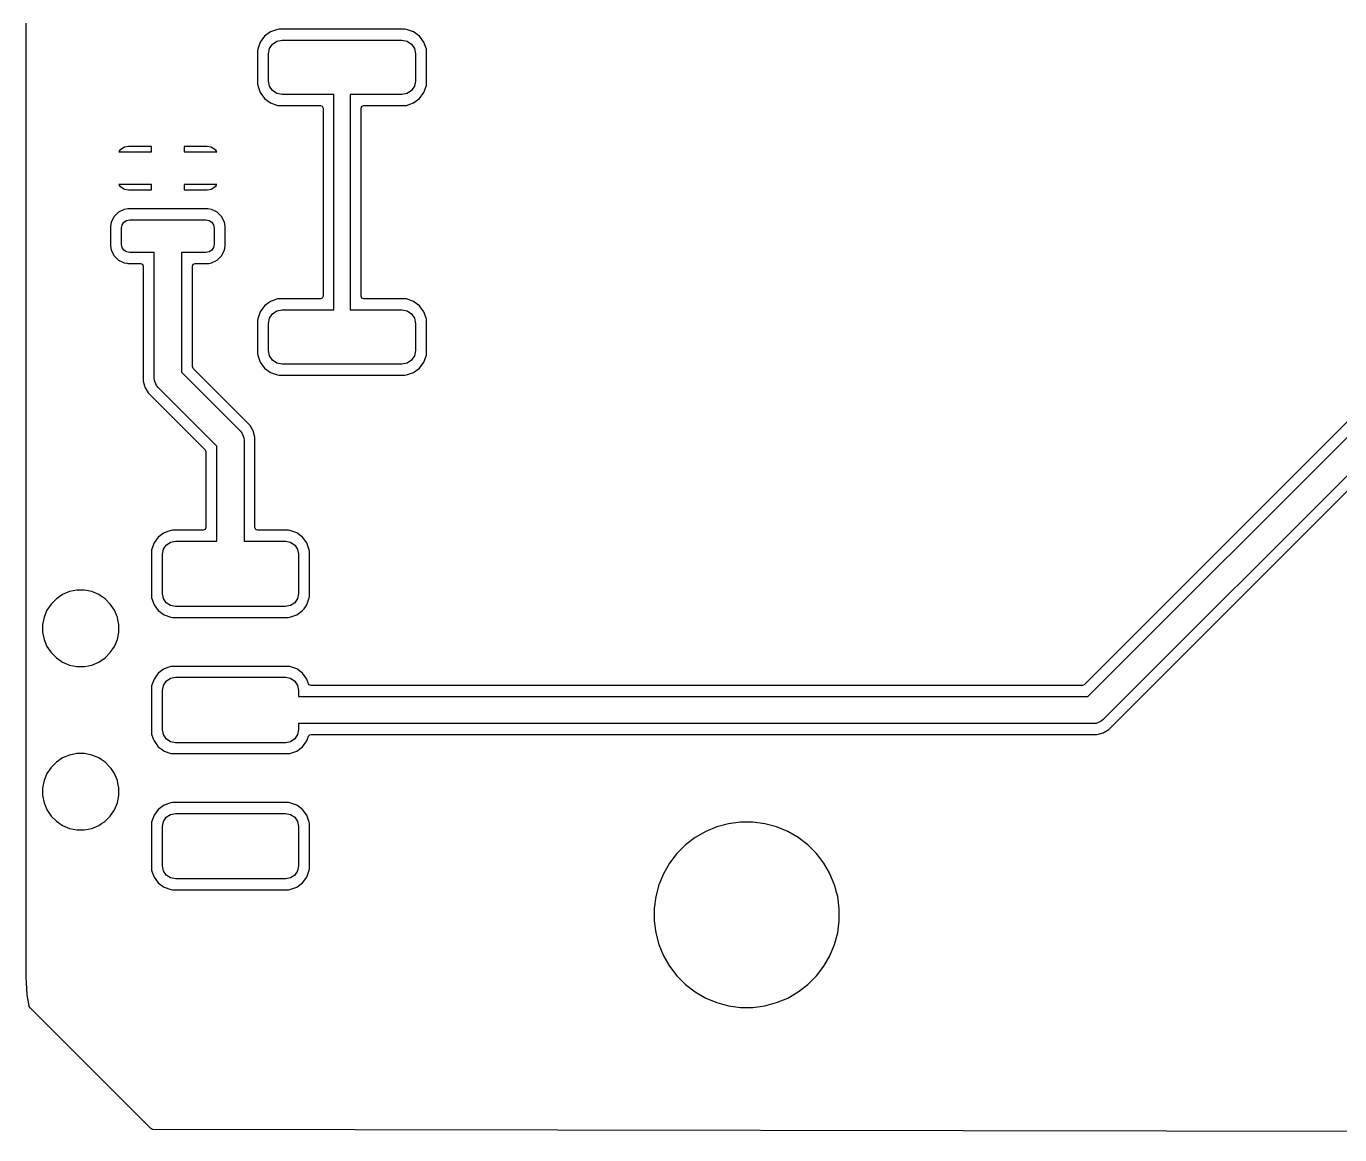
# Model space of a CAD drawing. Extents: x 173.3 to 230.8, y -104.4 to -68.6.
# Drawn here: x 173.3 to 197.42, y -104.4 to -84.04 of the extents above; entities that cross this region are included whole.
import ezdxf

# ---------------------------------------------------------------- set-up
doc = ezdxf.new("R2010")
doc.units = 0
doc.layers.add('BLACK', color=7, linetype='CONTINUOUS')

msp = doc.modelspace()

# ---------------------------------------------------------------- linework, layer by layer
at = {"layer": 'BLACK', "linetype": 'CONTINUOUS'}
for p, q in [((173.3005, -84.495724), (173.3005, -83.990154)), ((177.787114, -84.147208), (177.677849, -84.227849)), ((177.787123, -84.147204), (177.787114, -84.147208)), ((177.9153, -84.102353), (177.787123, -84.147204)), ((177.915301, -84.102353), (177.9153, -84.102353)), ((177.945724, -84.0995), (177.915301, -84.102353)), ((177.945734, -84.0995), (177.945724, -84.0995)), ((180.254266, -84.0995), (177.945734, -84.0995)), ((180.254275, -84.0995), (180.254266, -84.0995)), ((180.284698, -84.102353), (180.254275, -84.0995)), ((180.412876, -84.147204), (180.284698, -84.102353)), ((180.412885, -84.147208), (180.412876, -84.147204)), ((180.52215, -84.227849), (180.412885, -84.147208)), ((177.597204, -84.337123), (177.552353, -84.4653)), ((177.597208, -84.337114), (177.597204, -84.337123)), ((177.677849, -84.227849), (177.597208, -84.337114)), ((177.76903, -84.454329), (177.823223, -84.373223)), ((177.823223, -84.373223), (177.904329, -84.31903)), ((177.904329, -84.31903), (178, -84.3)), ((178, -84.3), (180.2, -84.3)), ((180.2, -84.3), (180.295671, -84.31903)), ((180.295671, -84.31903), (180.376777, -84.373223)), ((180.376777, -84.373223), (180.43097, -84.454329)), ((180.602791, -84.337114), (180.52215, -84.227849)), ((180.602792, -84.337117), (180.602791, -84.337114)), ((180.602793, -84.337118), (180.602792, -84.337117)), ((180.647646, -84.465301), (180.602793, -84.337118)), ((173.3005, -86.35), (173.3005, -84.495724)), ((177.552353, -84.465301), (177.5495, -84.495724)), ((177.5495, -84.495724), (177.5495, -85.104275)), ((177.552353, -84.4653), (177.552353, -84.465301)), ((177.75, -84.55), (177.76903, -84.454329)), ((177.75, -85.05), (177.75, -84.55)), ((180.43097, -84.454329), (180.45, -84.55)), ((180.45, -84.55), (180.45, -85.05)), ((180.6505, -84.495734), (180.647646, -84.465301)), ((180.6505, -85.104266), (180.6505, -84.495734)), ((177.5495, -85.104275), (177.552353, -85.134698)), ((177.552353, -85.134698), (177.552353, -85.134699)), ((177.552353, -85.134699), (177.597204, -85.262876)), ((177.76903, -85.145671), (177.75, -85.05)), ((180.45, -85.05), (180.43097, -85.145671)), ((180.602797, -85.262874), (180.647646, -85.134699)), ((180.647646, -85.134698), (180.650499, -85.104275)), ((180.647646, -85.134699), (180.647646, -85.134698)), ((180.650499, -85.104275), (180.6505, -85.104266)), ((177.597204, -85.262876), (177.597208, -85.262885)), ((177.597208, -85.262885), (177.677849, -85.37215)), ((177.677849, -85.37215), (177.787114, -85.452791)), ((177.823223, -85.226777), (177.76903, -85.145671)), ((177.904329, -85.28097), (177.823223, -85.226777)), ((178, -85.3), (177.904329, -85.28097)), ((178.95, -85.3), (178, -85.3)), ((178.95, -89.25), (178.95, -85.3)), ((180.2, -85.3), (179.25, -85.3)), ((179.25, -85.3), (179.25, -89.25)), ((180.295671, -85.28097), (180.2, -85.3)), ((180.376777, -85.226777), (180.295671, -85.28097)), ((180.43097, -85.145671), (180.376777, -85.226777)), ((180.412882, -85.452793), (180.52215, -85.37215)), ((180.52215, -85.37215), (180.602793, -85.262882)), ((180.602793, -85.26288), (180.602797, -85.262874)), ((180.602793, -85.262882), (180.602793, -85.26288)), ((177.787114, -85.452791), (177.787117, -85.452792)), ((177.787117, -85.452792), (177.787118, -85.452793)), ((177.787118, -85.452793), (177.78712, -85.452793)), ((177.78712, -85.452793), (177.787123, -85.452795)), ((177.787123, -85.452795), (177.915301, -85.497646)), ((177.915301, -85.497646), (177.945734, -85.5005)), ((177.945734, -85.5005), (178.7005, -85.5005)), ((178.7005, -85.5005), (178.735148, -85.514852)), ((178.735148, -85.514852), (178.7495, -85.5495)), ((178.7495, -85.5495), (178.7495, -89.0005)), ((179.4505, -85.5495), (179.464852, -85.514852)), ((179.4505, -85.609845), (179.4505, -85.5495)), ((179.4505, -89.0005), (179.4505, -85.609845)), ((179.464852, -85.514852), (179.4995, -85.5005)), ((179.4995, -85.5005), (180.254256, -85.5005)), ((180.254256, -85.5005), (180.254266, -85.5005)), ((180.254266, -85.5005), (180.284699, -85.497646)), ((180.284699, -85.497646), (180.412882, -85.452793)), ((175.019759, -86.319759), (174.999554, -86.35)), ((175.102457, -86.264503), (175.019759, -86.319759)), ((175.17537, -86.25), (175.102457, -86.264503)), ((175.6, -86.25), (175.17537, -86.25)), ((175.6, -86.35), (175.6, -86.25)), ((176.624629, -86.25), (176.2, -86.25)), ((176.2, -86.25), (176.2, -86.35)), ((176.697542, -86.264503), (176.624629, -86.25)), ((176.78024, -86.319759), (176.697542, -86.264503)), ((176.800446, -86.35), (176.78024, -86.319759)), ((173.3005, -86.95), (173.3005, -86.35)), ((174.999554, -86.35), (175.6, -86.35)), ((176.2, -86.35), (176.800446, -86.35)), ((173.3005, -87.71674), (173.3005, -86.95)), ((175.6, -86.95), (174.999554, -86.95)), ((174.999554, -86.95), (175.019759, -86.98024)), ((175.019759, -86.98024), (175.102457, -87.035496)), ((175.102457, -87.035496), (175.17537, -87.049999)), ((175.17537, -87.049999), (175.175376, -87.05)), ((175.175376, -87.05), (175.6, -87.05)), ((175.6, -87.05), (175.6, -86.95)), ((176.800446, -86.95), (176.2, -86.95)), ((176.2, -86.95), (176.2, -87.05)), ((176.2, -87.05), (176.624624, -87.05)), ((176.624624, -87.05), (176.624629, -87.049999)), ((176.624629, -87.049999), (176.697542, -87.035496)), ((176.697542, -87.035496), (176.78024, -86.98024)), ((176.78024, -86.98024), (176.800446, -86.95)), ((174.910801, -87.543519), (174.859428, -87.648603)), ((174.910803, -87.543515), (174.910801, -87.543519)), ((174.993515, -87.460803), (174.910803, -87.543515)), ((174.993519, -87.460801), (174.993515, -87.460803)), ((175.098603, -87.409428), (174.993519, -87.460801)), ((175.098605, -87.409427), (175.098603, -87.409428)), ((175.166738, -87.3995), (175.098605, -87.409427)), ((175.16674, -87.3995), (175.166738, -87.3995)), ((176.63326, -87.3995), (175.16674, -87.3995)), ((176.633262, -87.3995), (176.63326, -87.3995)), ((176.701394, -87.409427), (176.633262, -87.3995)), ((176.701396, -87.409428), (176.701394, -87.409427)), ((176.753938, -87.435114), (176.701396, -87.409428)), ((176.806483, -87.460802), (176.753938, -87.435114)), ((176.889198, -87.543517), (176.806483, -87.460802)), ((176.940573, -87.648607), (176.889198, -87.543517)), ((173.3005, -95.031001), (173.3005, -87.71674)), ((174.859427, -87.648607), (174.8495, -87.71674)), ((174.8495, -87.71674), (174.8495, -88.08326)), ((174.859428, -87.648603), (174.859427, -87.648605)), ((174.859427, -87.648605), (174.859427, -87.648607)), ((175.05, -87.75), (175.061418, -87.692597)), ((175.05, -88.05), (175.05, -87.75)), ((175.061418, -87.692597), (175.093934, -87.643934)), ((175.093934, -87.643934), (175.142597, -87.611418)), ((175.142597, -87.611418), (175.2, -87.6)), ((175.2, -87.6), (176.6, -87.6)), ((176.6, -87.6), (176.657403, -87.611418)), ((176.657403, -87.611418), (176.706066, -87.643934)), ((176.706066, -87.643934), (176.738582, -87.692597)), ((176.738582, -87.692597), (176.75, -87.75)), ((176.75, -87.75), (176.75, -88.05)), ((176.9505, -87.71674), (176.940573, -87.648607)), ((176.9505, -88.08326), (176.9505, -87.71674)), ((201.223383, -87.639512), (192.727749, -96.135148)), ((192.796446, -96.35), (201.323224, -87.823223)), ((174.8495, -88.08326), (174.859427, -88.151393)), ((174.859427, -88.151393), (174.910802, -88.256483)), ((174.910802, -88.256483), (174.993517, -88.339198)), ((175.061418, -88.107403), (175.05, -88.05)), ((175.093934, -88.156066), (175.061418, -88.107403)), ((175.142597, -88.188582), (175.093934, -88.156066)), ((175.2, -88.2), (175.142597, -88.188582)), ((175.65, -88.2), (175.2, -88.2)), ((175.65, -90.5), (175.65, -88.2)), ((176.6, -88.2), (176.15, -88.2)), ((176.15, -88.2), (176.15, -90.396446)), ((176.657403, -88.188582), (176.6, -88.2)), ((176.706066, -88.156066), (176.657403, -88.188582)), ((176.738582, -88.107403), (176.706066, -88.156066)), ((176.75, -88.05), (176.738582, -88.107403)), ((176.806483, -88.339198), (176.889198, -88.256483)), ((176.889198, -88.256483), (176.940573, -88.151393)), ((176.940573, -88.151393), (176.9505, -88.08326)), ((201.603553, -88.25), (193.076777, -96.776777)), ((174.993517, -88.339198), (175.098607, -88.390573)), ((175.098607, -88.390573), (175.146884, -88.397606)), ((175.146884, -88.397606), (175.166738, -88.4005)), ((175.166738, -88.4005), (175.16674, -88.4005)), ((175.16674, -88.4005), (175.4005, -88.4005)), ((175.4005, -88.4005), (175.435148, -88.414852)), ((175.435148, -88.414852), (175.4495, -88.4495)), ((175.4495, -88.4495), (175.4495, -90.55931)), ((176.3505, -88.4495), (176.364852, -88.414852)), ((176.3505, -90.2931), (176.3505, -88.4495)), ((176.364852, -88.414852), (176.3995, -88.4005)), ((176.3995, -88.4005), (176.633262, -88.4005)), ((176.633262, -88.4005), (176.65059, -88.397974)), ((176.65059, -88.397974), (176.701393, -88.390573)), ((176.701393, -88.390573), (176.806483, -88.339198)), ((193.526851, -96.610252), (201.672252, -88.464852)), ((177.677849, -89.177849), (177.597208, -89.287114)), ((177.787114, -89.097208), (177.677849, -89.177849)), ((177.787123, -89.097204), (177.787114, -89.097208)), ((177.9153, -89.052353), (177.787123, -89.097204)), ((177.915301, -89.052353), (177.9153, -89.052353)), ((177.945724, -89.0495), (177.915301, -89.052353)), ((178.7005, -89.0495), (177.945724, -89.0495)), ((178.735148, -89.035148), (178.7005, -89.0495)), ((178.7495, -89.0005), (178.735148, -89.035148)), ((179.464852, -89.035148), (179.4505, -89.0005)), ((179.4995, -89.0495), (179.464852, -89.035148)), ((180.254266, -89.0495), (179.4995, -89.0495)), ((180.254275, -89.0495), (180.254266, -89.0495)), ((180.284698, -89.052353), (180.254275, -89.0495)), ((180.412876, -89.097204), (180.284698, -89.052353)), ((180.412885, -89.097208), (180.412876, -89.097204)), ((180.52215, -89.177849), (180.412885, -89.097208)), ((180.602791, -89.287114), (180.52215, -89.177849)), ((177.552353, -89.415301), (177.5495, -89.445724)), ((177.5495, -89.445724), (177.5495, -90.054275)), ((177.597204, -89.287123), (177.552353, -89.4153)), ((177.552353, -89.4153), (177.552353, -89.415301)), ((177.597208, -89.287114), (177.597204, -89.287123)), ((177.75, -89.5), (177.76903, -89.404329)), ((177.76903, -89.404329), (177.823223, -89.323223)), ((177.823223, -89.323223), (177.904329, -89.26903)), ((177.904329, -89.26903), (178, -89.25)), ((178, -89.25), (178.95, -89.25)), ((179.25, -89.25), (180.2, -89.25)), ((180.2, -89.25), (180.295671, -89.26903)), ((180.295671, -89.26903), (180.376777, -89.323223)), ((180.376777, -89.323223), (180.43097, -89.404329)), ((180.43097, -89.404329), (180.45, -89.5)), ((180.602792, -89.287117), (180.602791, -89.287114)), ((180.602793, -89.287118), (180.602792, -89.287117)), ((180.647646, -89.415301), (180.602793, -89.287118)), ((180.6505, -89.445734), (180.647646, -89.415301)), ((180.6505, -90.054266), (180.6505, -89.445734)), ((177.75, -90), (177.75, -89.5)), ((180.45, -89.5), (180.45, -90)), ((177.5495, -90.054275), (177.552353, -90.084698)), ((177.552353, -90.084698), (177.552353, -90.084699)), ((177.552353, -90.084699), (177.597204, -90.212876)), ((177.76903, -90.095671), (177.75, -90)), ((177.823223, -90.176777), (177.76903, -90.095671)), ((177.904329, -90.23097), (177.823223, -90.176777)), ((180.376777, -90.176777), (180.295671, -90.23097)), ((180.43097, -90.095671), (180.376777, -90.176777)), ((180.45, -90), (180.43097, -90.095671)), ((180.602793, -90.212882), (180.647646, -90.084699)), ((180.647646, -90.084699), (180.6505, -90.054266)), ((176.15, -90.396446), (177.226777, -91.473224)), ((176.364852, -90.327748), (176.3505, -90.2931)), ((177.41049, -91.373386), (176.364852, -90.327748)), ((177.597204, -90.212876), (177.597208, -90.212885)), ((177.597208, -90.212885), (177.677849, -90.32215)), ((177.677849, -90.32215), (177.787114, -90.402791)), ((177.787114, -90.402791), (177.787117, -90.402792)), ((177.787117, -90.402792), (177.787118, -90.402793)), ((177.787118, -90.402793), (177.78712, -90.402793)), ((177.78712, -90.402793), (177.787123, -90.402795)), ((177.787123, -90.402795), (177.915301, -90.447646)), ((178, -90.25), (177.904329, -90.23097)), ((180.2, -90.25), (178, -90.25)), ((180.295671, -90.23097), (180.2, -90.25)), ((180.284699, -90.447646), (180.412882, -90.402793)), ((180.412882, -90.402793), (180.52215, -90.32215)), ((180.52215, -90.32215), (180.602793, -90.212882)), ((175.4495, -90.55931), (175.473713, -90.649672)), ((175.473713, -90.649672), (175.473713, -90.649673)), ((175.473713, -90.649673), (175.4802, -90.673886)), ((175.4802, -90.673886), (175.480201, -90.673888)), ((175.480201, -90.673888), (175.539511, -90.776614)), ((175.654804, -90.548773), (175.65, -90.5)), ((175.692133, -90.638893), (175.654804, -90.548773)), ((175.692137, -90.638897), (175.692133, -90.638893)), ((175.723223, -90.676777), (175.692137, -90.638897)), ((176.8, -91.753553), (175.723223, -90.676777)), ((177.915301, -90.447646), (177.945734, -90.4505)), ((177.945734, -90.4505), (177.945744, -90.4505)), ((177.945744, -90.4505), (180.254256, -90.4505)), ((180.254256, -90.4505), (180.254266, -90.4505)), ((180.254266, -90.4505), (180.284699, -90.447646)), ((175.539511, -90.776614), (176.585148, -91.822251)), ((177.410491, -91.373389), (177.41049, -91.373386)), ((177.410494, -91.373392), (177.410491, -91.373389)), ((177.460096, -91.459305), (177.410494, -91.373392)), ((177.226777, -91.473224), (177.257868, -91.511108)), ((177.257868, -91.511108), (177.295197, -91.601228)), ((177.295197, -91.601228), (177.295197, -91.601237)), ((177.295197, -91.601237), (177.3, -91.65)), ((177.3, -91.65), (177.3, -93.5)), ((177.460096, -91.459306), (177.460096, -91.459305)), ((177.469798, -91.476112), (177.460096, -91.459306)), ((177.4698, -91.476118), (177.469798, -91.476112)), ((177.5005, -91.590688), (177.4698, -91.476118)), ((177.5005, -93.2505), (177.5005, -91.590688)), ((176.585148, -91.822251), (176.5995, -91.856899)), ((176.5995, -91.856899), (176.5995, -93.2505)), ((176.8, -93.5), (176.8, -91.753553)), ((175.957178, -93.30229), (175.83184, -93.346149)), ((175.957187, -93.302289), (175.957178, -93.30229)), ((175.986922, -93.299501), (175.957187, -93.302289)), ((175.986924, -93.2995), (175.986922, -93.299501)), ((175.986934, -93.2995), (175.986924, -93.2995)), ((176.5505, -93.2995), (175.986934, -93.2995)), ((176.585148, -93.285148), (176.5505, -93.2995)), ((176.5995, -93.2505), (176.585148, -93.285148)), ((177.514852, -93.285148), (177.5005, -93.2505)), ((177.5495, -93.2995), (177.514852, -93.285148)), ((178.113056, -93.2995), (177.5495, -93.2995)), ((178.113066, -93.2995), (178.113056, -93.2995)), ((178.113076, -93.2995), (178.113066, -93.2995)), ((178.113077, -93.299501), (178.113076, -93.2995)), ((178.142812, -93.302289), (178.113077, -93.299501)), ((178.142821, -93.30229), (178.142812, -93.302289)), ((178.230537, -93.332984), (178.142821, -93.30229)), ((178.268157, -93.346148), (178.230537, -93.332984)), ((175.646149, -93.53184), (175.60229, -93.657178)), ((175.725, -93.425), (175.646149, -93.53184)), ((175.83184, -93.346149), (175.725, -93.425)), ((175.818269, -93.648156), (175.870294, -93.570294)), ((175.870294, -93.570294), (175.948156, -93.518269)), ((175.948156, -93.518269), (176.04, -93.5)), ((176.04, -93.5), (176.8, -93.5)), ((177.3, -93.5), (178.06, -93.5)), ((178.06, -93.5), (178.151844, -93.518269)), ((178.151844, -93.518269), (178.229706, -93.570294)), ((178.229706, -93.570294), (178.281731, -93.648156)), ((178.268159, -93.346149), (178.268157, -93.346148)), ((178.374999, -93.425), (178.268159, -93.346149)), ((178.453851, -93.53184), (178.374999, -93.425)), ((178.453852, -93.531843), (178.45385, -93.53184)), ((178.45385, -93.53184), (178.453851, -93.53184)), ((178.49771, -93.657181), (178.453852, -93.531843)), ((175.599501, -93.686922), (175.5995, -93.686943)), ((175.5995, -93.686943), (175.5995, -94.513056)), ((175.602289, -93.657187), (175.599501, -93.686922)), ((175.60229, -93.657178), (175.602289, -93.657187)), ((175.8, -93.74), (175.818269, -93.648156)), ((175.8, -94.46), (175.8, -93.74)), ((178.281731, -93.648156), (178.3, -93.74)), ((178.3, -93.74), (178.3, -94.46)), ((178.5005, -93.686934), (178.49771, -93.657181)), ((178.5005, -94.513066), (178.5005, -93.686934)), ((173.968192, -94.479223), (173.85346, -94.555883)), ((174.09567, -94.42642), (173.968192, -94.479223)), ((174.095681, -94.426417), (174.09567, -94.42642)), ((174.231001, -94.3995), (174.095681, -94.426417)), ((174.231007, -94.3995), (174.231001, -94.3995)), ((174.368993, -94.3995), (174.231007, -94.3995)), ((174.368998, -94.3995), (174.368993, -94.3995)), ((174.504318, -94.426417), (174.368998, -94.3995)), ((174.504329, -94.42642), (174.504318, -94.426417)), ((174.631807, -94.479223), (174.504329, -94.42642)), ((174.631808, -94.479223), (174.631807, -94.479223)), ((174.631811, -94.479225), (174.631808, -94.479223)), ((174.678074, -94.510137), (174.631811, -94.479225)), ((174.746539, -94.555883), (174.678074, -94.510137)), ((175.5995, -94.513056), (175.599501, -94.513077)), ((175.599501, -94.513077), (175.602289, -94.542812)), ((175.602289, -94.542812), (175.60229, -94.542821)), ((175.60229, -94.542821), (175.646148, -94.668157)), ((175.818269, -94.551844), (175.8, -94.46)), ((178.3, -94.46), (178.281731, -94.551844)), ((178.46038, -94.6495), (178.49771, -94.542819)), ((178.49771, -94.542819), (178.5005, -94.513066)), ((173.679223, -94.768192), (173.62642, -94.89567)), ((173.755883, -94.65346), (173.679223, -94.768192)), ((173.85346, -94.555883), (173.755883, -94.65346)), ((174.844116, -94.65346), (174.746539, -94.555883)), ((174.861983, -94.680201), (174.844116, -94.65346)), ((174.920775, -94.768189), (174.861983, -94.680201)), ((174.962946, -94.87), (174.920775, -94.768189)), ((175.646148, -94.668157), (175.646148, -94.668159)), ((175.646148, -94.668159), (175.725, -94.774999)), ((175.725, -94.774999), (175.83184, -94.85385)), ((175.870294, -94.629706), (175.818269, -94.551844)), ((175.948156, -94.681731), (175.870294, -94.629706)), ((176.04, -94.7), (175.948156, -94.681731)), ((178.06, -94.7), (176.04, -94.7)), ((178.151844, -94.681731), (178.06, -94.7)), ((178.229706, -94.629706), (178.151844, -94.681731)), ((178.281731, -94.551844), (178.229706, -94.629706)), ((178.268157, -94.853852), (178.374999, -94.774999)), ((178.374999, -94.774999), (178.401193, -94.739507)), ((178.401193, -94.739507), (178.453851, -94.668159)), ((178.453851, -94.668159), (178.453852, -94.668157)), ((178.453852, -94.668157), (178.46038, -94.6495)), ((173.626417, -94.895681), (173.5995, -95.031001)), ((173.62642, -94.89567), (173.626417, -94.895681)), ((174.973579, -94.89567), (174.962946, -94.87)), ((174.973582, -94.895681), (174.973579, -94.89567)), ((174.982864, -94.942343), (174.973582, -94.895681)), ((175.0005, -95.031007), (174.982864, -94.942343)), ((175.83184, -94.85385), (175.831843, -94.853852)), ((175.831843, -94.853852), (175.957181, -94.89771)), ((175.957181, -94.89771), (175.986934, -94.9005)), ((175.986934, -94.9005), (175.986944, -94.9005)), ((175.986944, -94.9005), (178.113056, -94.9005)), ((178.113056, -94.9005), (178.113066, -94.9005)), ((178.113066, -94.9005), (178.142819, -94.89771)), ((178.142819, -94.89771), (178.268157, -94.853852)), ((173.3005, -96.186943), (173.3005, -95.031001)), ((173.5995, -95.031001), (173.5995, -95.168998)), ((173.5995, -95.168998), (173.626417, -95.304318)), ((174.97358, -95.304328), (175.0005, -95.168993)), ((175.0005, -95.168993), (175.0005, -95.031007)), ((173.626417, -95.304318), (173.62642, -95.304328)), ((173.62642, -95.304328), (173.679225, -95.431811)), ((173.679225, -95.431811), (173.710137, -95.478074)), ((173.710137, -95.478074), (173.755883, -95.546539)), ((174.844114, -95.546542), (174.920775, -95.431811)), ((174.920775, -95.431811), (174.97358, -95.304328)), ((173.755883, -95.546539), (173.85346, -95.644116)), ((173.85346, -95.644116), (173.899102, -95.674613)), ((173.899102, -95.674613), (173.968189, -95.720775)), ((173.968189, -95.720775), (174.095672, -95.77358)), ((174.504328, -95.77358), (174.631811, -95.720775)), ((174.631811, -95.720775), (174.746542, -95.644114)), ((174.746542, -95.644114), (174.844114, -95.546542)), ((174.095672, -95.77358), (174.095678, -95.773581)), ((174.095678, -95.773581), (174.095681, -95.773582)), ((174.095681, -95.773582), (174.231001, -95.800499)), ((174.231001, -95.800499), (174.231007, -95.8005)), ((174.231007, -95.8005), (174.368993, -95.8005)), ((174.368993, -95.8005), (174.504328, -95.77358)), ((175.725, -95.925), (175.646149, -96.03184)), ((175.83184, -95.846149), (175.725, -95.925)), ((175.957178, -95.80229), (175.83184, -95.846149)), ((175.957187, -95.802289), (175.957178, -95.80229)), ((175.986922, -95.799501), (175.957187, -95.802289)), ((175.986924, -95.7995), (175.986922, -95.799501)), ((175.986934, -95.7995), (175.986924, -95.7995)), ((178.113066, -95.7995), (175.986934, -95.7995)), ((178.113076, -95.7995), (178.113066, -95.7995)), ((178.113077, -95.799501), (178.113076, -95.7995)), ((178.142812, -95.802289), (178.113077, -95.799501)), ((178.142821, -95.80229), (178.142812, -95.802289)), ((178.230537, -95.832984), (178.142821, -95.80229)), ((178.268157, -95.846148), (178.230537, -95.832984)), ((178.268159, -95.846149), (178.268157, -95.846148)), ((178.374999, -95.925), (178.268159, -95.846149)), ((178.45385, -96.03184), (178.374999, -95.925)), ((173.3005, -98.031001), (173.3005, -96.186943)), ((175.599501, -96.186922), (175.5995, -96.186943)), ((175.5995, -96.186943), (175.5995, -97.013056)), ((175.602289, -96.157187), (175.599501, -96.186922)), ((175.60229, -96.157178), (175.602289, -96.157187)), ((175.646149, -96.03184), (175.60229, -96.157178)), ((175.8, -96.24), (175.818269, -96.148156)), ((175.818269, -96.148156), (175.870294, -96.070294)), ((175.870294, -96.070294), (175.948156, -96.018269)), ((175.948156, -96.018269), (176.04, -96)), ((176.04, -96), (178.06, -96)), ((178.06, -96), (178.151844, -96.018269)), ((178.151844, -96.018269), (178.229706, -96.070294)), ((178.229706, -96.070294), (178.281731, -96.148156)), ((178.281731, -96.148156), (178.3, -96.24)), ((178.453852, -96.031843), (178.45385, -96.03184)), ((178.483539, -96.116684), (178.453852, -96.031843)), ((178.495141, -96.135148), (178.483539, -96.116684)), ((178.529789, -96.1495), (178.495141, -96.135148)), ((192.693101, -96.1495), (178.529789, -96.1495)), ((192.727749, -96.135148), (192.693101, -96.1495)), ((175.8, -96.96), (175.8, -96.24)), ((178.3, -96.24), (178.3, -96.35)), ((178.3, -96.35), (192.796446, -96.35)), ((193.176614, -96.960489), (193.526851, -96.610252)), ((192.9, -96.85), (178.3, -96.85)), ((178.3, -96.85), (178.3, -96.96)), ((192.948773, -96.845196), (192.9, -96.85)), ((193.038893, -96.807867), (192.948773, -96.845196)), ((193.038897, -96.807862), (193.038893, -96.807867)), ((193.076777, -96.776777), (193.038897, -96.807862)), ((175.5995, -97.013056), (175.599501, -97.013077)), ((175.599501, -97.013077), (175.602289, -97.042812)), ((175.602289, -97.042812), (175.60229, -97.042821)), ((175.60229, -97.042821), (175.632984, -97.130537)), ((175.632984, -97.130537), (175.646148, -97.168157)), ((175.646148, -97.168157), (175.646149, -97.168159)), ((175.646149, -97.168159), (175.646148, -97.168159)), ((175.646148, -97.168159), (175.725, -97.274999)), ((175.818269, -97.051844), (175.8, -96.96)), ((175.870294, -97.129706), (175.818269, -97.051844)), ((175.948156, -97.181731), (175.870294, -97.129706)), ((176.04, -97.2), (175.948156, -97.181731)), ((178.151844, -97.181731), (178.06, -97.2)), ((178.229706, -97.129706), (178.151844, -97.181731)), ((178.281731, -97.051844), (178.229706, -97.129706)), ((178.3, -96.96), (178.281731, -97.051844)), ((178.374999, -97.274999), (178.453852, -97.168157)), ((178.453852, -97.168157), (178.483539, -97.083315)), ((178.483539, -97.083315), (178.508529, -97.055353)), ((178.508529, -97.055353), (178.529789, -97.0505)), ((178.529789, -97.0505), (192.959311, -97.0505)), ((192.959311, -97.0505), (192.98943, -97.042428)), ((192.98943, -97.042428), (193.049673, -97.026286)), ((193.049673, -97.026286), (193.073887, -97.019799)), ((193.073887, -97.019799), (193.176614, -96.960489)), ((174.09567, -97.42642), (173.968192, -97.479223)), ((174.095681, -97.426417), (174.09567, -97.42642)), ((174.231001, -97.3995), (174.095681, -97.426417)), ((174.231007, -97.3995), (174.231001, -97.3995)), ((174.368993, -97.3995), (174.231007, -97.3995)), ((174.368998, -97.3995), (174.368993, -97.3995)), ((174.504318, -97.426417), (174.368998, -97.3995)), ((174.504329, -97.42642), (174.504318, -97.426417)), ((174.631807, -97.479223), (174.504329, -97.42642)), ((175.725, -97.274999), (175.796473, -97.327748)), ((175.796473, -97.327748), (175.831843, -97.353852)), ((175.831843, -97.353852), (175.957181, -97.39771)), ((175.957181, -97.39771), (175.986934, -97.4005)), ((175.986934, -97.4005), (175.986944, -97.4005)), ((175.986944, -97.4005), (178.113056, -97.4005)), ((178.06, -97.2), (176.04, -97.2)), ((178.113056, -97.4005), (178.113066, -97.4005)), ((178.113066, -97.4005), (178.142819, -97.39771)), ((178.142819, -97.39771), (178.268157, -97.353852)), ((178.268157, -97.353852), (178.374999, -97.274999)), ((173.755883, -97.65346), (173.679223, -97.768192)), ((173.85346, -97.555883), (173.755883, -97.65346)), ((173.968192, -97.479223), (173.85346, -97.555883)), ((174.631808, -97.479223), (174.631807, -97.479223)), ((174.631811, -97.479225), (174.631808, -97.479223)), ((174.678074, -97.510137), (174.631811, -97.479225)), ((174.746539, -97.555883), (174.678074, -97.510137)), ((174.844116, -97.65346), (174.746539, -97.555883)), ((174.857766, -97.673889), (174.844116, -97.65346)), ((174.920775, -97.768189), (174.857766, -97.673889)), ((173.626417, -97.895681), (173.5995, -98.031001)), ((173.62642, -97.89567), (173.626417, -97.895681)), ((173.679223, -97.768192), (173.62642, -97.89567)), ((174.973579, -97.89567), (174.920775, -97.768189)), ((174.973582, -97.895681), (174.973579, -97.89567)), ((174.984287, -97.9495), (174.973582, -97.895681)), ((173.3005, -100.248536), (173.3005, -98.031001)), ((173.5995, -98.031001), (173.5995, -98.168998)), ((175.0005, -98.031007), (174.984287, -97.9495)), ((175.0005, -98.168993), (175.0005, -98.031007)), ((173.5995, -98.168998), (173.626417, -98.304318)), ((173.626417, -98.304318), (173.62642, -98.304329)), ((173.62642, -98.304329), (173.676404, -98.425001)), ((174.920775, -98.431811), (174.97358, -98.304328)), ((174.97358, -98.304328), (175.0005, -98.168993)), ((175.83184, -98.346149), (175.725, -98.425)), ((175.957178, -98.30229), (175.83184, -98.346149)), ((175.957187, -98.302289), (175.957178, -98.30229)), ((175.986922, -98.299501), (175.957187, -98.302289)), ((175.986924, -98.2995), (175.986922, -98.299501)), ((175.986934, -98.2995), (175.986924, -98.2995)), ((178.113066, -98.2995), (175.986934, -98.2995)), ((178.113076, -98.2995), (178.113066, -98.2995)), ((178.113077, -98.299501), (178.113076, -98.2995)), ((178.142812, -98.302289), (178.113077, -98.299501)), ((178.142821, -98.30229), (178.142812, -98.302289)), ((178.230537, -98.332984), (178.142821, -98.30229)), ((178.268157, -98.346148), (178.230537, -98.332984)), ((178.268159, -98.346149), (178.268157, -98.346148)), ((178.374999, -98.425), (178.268159, -98.346149)), ((173.676404, -98.425001), (173.679225, -98.431811)), ((173.679225, -98.431811), (173.710137, -98.478074)), ((173.710137, -98.478074), (173.755883, -98.546539)), ((173.755883, -98.546539), (173.85346, -98.644116)), ((173.85346, -98.644116), (173.899102, -98.674613)), ((174.726986, -98.657181), (174.745148, -98.645046)), ((174.745148, -98.645046), (174.745149, -98.645045)), ((174.745149, -98.645045), (174.745499, -98.64481)), ((174.745499, -98.64481), (174.746542, -98.644114)), ((174.746542, -98.644114), (174.844114, -98.546542)), ((174.844114, -98.546542), (174.920775, -98.431811)), ((175.646149, -98.53184), (175.60229, -98.657178)), ((175.725, -98.425), (175.646149, -98.53184)), ((175.818269, -98.648156), (175.870294, -98.570294)), ((175.870294, -98.570294), (175.948156, -98.518269)), ((175.948156, -98.518269), (176.04, -98.5)), ((176.04, -98.5), (178.06, -98.5)), ((178.06, -98.5), (178.151844, -98.518269)), ((178.151844, -98.518269), (178.229706, -98.570294)), ((178.229706, -98.570294), (178.281731, -98.648156)), ((178.453851, -98.53184), (178.374999, -98.425)), ((178.453852, -98.531843), (178.45385, -98.53184)), ((178.45385, -98.53184), (178.453851, -98.53184)), ((178.49771, -98.657181), (178.453852, -98.531843)), ((173.899102, -98.674613), (173.968189, -98.720775)), ((173.968189, -98.720775), (174.095672, -98.77358)), ((174.095672, -98.77358), (174.095678, -98.773581)), ((174.095678, -98.773581), (174.095681, -98.773582)), ((174.095681, -98.773582), (174.231001, -98.800499)), ((174.231001, -98.800499), (174.231007, -98.8005)), ((174.231007, -98.8005), (174.368993, -98.8005)), ((174.368993, -98.8005), (174.504328, -98.77358)), ((174.504328, -98.77358), (174.631811, -98.720775)), ((174.631811, -98.720775), (174.682444, -98.686943)), ((174.682444, -98.686943), (174.726986, -98.657181)), ((175.599501, -98.686922), (175.5995, -98.686943)), ((175.5995, -98.686943), (175.5995, -99.513056)), ((175.602289, -98.657187), (175.599501, -98.686922)), ((175.60229, -98.657178), (175.602289, -98.657187)), ((175.8, -98.74), (175.818269, -98.648156)), ((175.8, -99.46), (175.8, -98.74)), ((178.281731, -98.648156), (178.3, -98.74)), ((178.3, -98.74), (178.3, -99.46)), ((178.5005, -98.686934), (178.49771, -98.657181)), ((178.5005, -99.513066), (178.5005, -98.686934)), ((185.776272, -98.831595), (185.583228, -98.94305)), ((185.982217, -98.74629), (185.776272, -98.831595)), ((185.982223, -98.746288), (185.982217, -98.74629)), ((186.197525, -98.688598), (185.982223, -98.746288)), ((186.197533, -98.688596), (186.197525, -98.688598)), ((186.197537, -98.688596), (186.197533, -98.688596)), ((186.418543, -98.6595), (186.197537, -98.688596)), ((186.641457, -98.6595), (186.418543, -98.6595)), ((186.862463, -98.688596), (186.641457, -98.6595)), ((186.862467, -98.688597), (186.862463, -98.688596)), ((186.862474, -98.688598), (186.862467, -98.688597)), ((187.077776, -98.746288), (186.862474, -98.688598)), ((187.077782, -98.74629), (187.077776, -98.746288)), ((187.283727, -98.831595), (187.077782, -98.74629)), ((187.476771, -98.94305), (187.283726, -98.831595)), ((187.283726, -98.831595), (187.283727, -98.831595)), ((185.406369, -99.078758), (185.248758, -99.236369)), ((185.406381, -99.078748), (185.406369, -99.078758)), ((185.583213, -98.94306), (185.406381, -99.078748)), ((185.583228, -98.94305), (185.583213, -98.94306)), ((187.476786, -98.94306), (187.476771, -98.94305)), ((187.653618, -99.078748), (187.476786, -98.94306)), ((187.65363, -99.078758), (187.653618, -99.078748)), ((187.811241, -99.236369), (187.65363, -99.078758)), ((185.248748, -99.236381), (185.11306, -99.413213)), ((185.248758, -99.236369), (185.248748, -99.236381)), ((187.811251, -99.236381), (187.811241, -99.236369)), ((187.946939, -99.413213), (187.811251, -99.236381)), ((175.5995, -99.513056), (175.599501, -99.513077)), ((175.599501, -99.513077), (175.602289, -99.542812)), ((175.602289, -99.542812), (175.60229, -99.542821)), ((175.60229, -99.542821), (175.613954, -99.576153)), ((175.613954, -99.576153), (175.646148, -99.668157)), ((175.818269, -99.551844), (175.8, -99.46)), ((175.870294, -99.629706), (175.818269, -99.551844)), ((178.281731, -99.551844), (178.229706, -99.629706)), ((178.3, -99.46), (178.281731, -99.551844)), ((178.453852, -99.668157), (178.49771, -99.542819)), ((178.49771, -99.542819), (178.5005, -99.513066)), ((185.001595, -99.606272), (184.91629, -99.812217)), ((185.11305, -99.413228), (185.001595, -99.606272)), ((185.11306, -99.413213), (185.11305, -99.413228)), ((187.946949, -99.413228), (187.946939, -99.413213)), ((188.056646, -99.603228), (187.946949, -99.413228)), ((188.058405, -99.606274), (188.056646, -99.603228)), ((188.137105, -99.796272), (188.058405, -99.606274)), ((175.646148, -99.668157), (175.646149, -99.668159)), ((175.646149, -99.668159), (175.646148, -99.668159)), ((175.646148, -99.668159), (175.725, -99.774999)), ((175.725, -99.774999), (175.820938, -99.845804)), ((175.820938, -99.845804), (175.831843, -99.853852)), ((175.948156, -99.681731), (175.870294, -99.629706)), ((176.04, -99.7), (175.948156, -99.681731)), ((178.06, -99.7), (176.04, -99.7)), ((178.151844, -99.681731), (178.06, -99.7)), ((178.229706, -99.629706), (178.151844, -99.681731)), ((178.268157, -99.853852), (178.374999, -99.774999)), ((178.374999, -99.774999), (178.453852, -99.668157)), ((184.916288, -99.812223), (184.858598, -100.027525)), ((184.91629, -99.812217), (184.916288, -99.812223)), ((188.143709, -99.812217), (188.137105, -99.796272)), ((188.143711, -99.812223), (188.143709, -99.812217)), ((188.172658, -99.920252), (188.143711, -99.812223)), ((175.831843, -99.853852), (175.957181, -99.89771)), ((175.957181, -99.89771), (175.986934, -99.9005)), ((175.986934, -99.9005), (175.986944, -99.9005)), ((175.986944, -99.9005), (178.113056, -99.9005)), ((178.113056, -99.9005), (178.113066, -99.9005)), ((178.113066, -99.9005), (178.142819, -99.89771)), ((178.142819, -99.89771), (178.268157, -99.853852)), ((184.858596, -100.027537), (184.830315, -100.242351)), ((184.858598, -100.027525), (184.858596, -100.027533)), ((184.858596, -100.027533), (184.858596, -100.027537)), ((188.175411, -99.930527), (188.172658, -99.920252)), ((188.201401, -100.027525), (188.175411, -99.930527)), ((188.201404, -100.027537), (188.201401, -100.027525)), ((188.2305, -100.248543), (188.201404, -100.027537)), ((173.3005, -101.498624), (173.3005, -100.248536)), ((184.830314, -100.242351), (184.8295, -100.248536)), ((184.8295, -100.248536), (184.8295, -100.248543)), ((184.8295, -100.248543), (184.8295, -100.471457)), ((184.830315, -100.242352), (184.830314, -100.242351)), ((184.830315, -100.242351), (184.830315, -100.242352)), ((188.2305, -100.471457), (188.2305, -100.248543)), ((184.8295, -100.471457), (184.858596, -100.692463)), ((188.201404, -100.692463), (188.2305, -100.471457)), ((184.858596, -100.692463), (184.858597, -100.692467)), ((184.858597, -100.692467), (184.858598, -100.692474)), ((184.858598, -100.692474), (184.916288, -100.907776)), ((188.14371, -100.907781), (188.201404, -100.692463)), ((184.916288, -100.907776), (184.91629, -100.907782)), ((184.91629, -100.907782), (185.001595, -101.113727)), ((188.058405, -101.113726), (188.14371, -100.907781)), ((185.001595, -101.113727), (185.11305, -101.306771)), ((187.946948, -101.306774), (188.058405, -101.113726)), ((173.300577, -101.501371), (173.3005, -101.498624)), ((173.318577, -101.821899), (173.300577, -101.501371)), ((185.11305, -101.306771), (185.11306, -101.306786)), ((185.11306, -101.306786), (185.248748, -101.483618)), ((185.248748, -101.483618), (185.248758, -101.48363)), ((185.248758, -101.48363), (185.406369, -101.641241)), ((187.653624, -101.641247), (187.811247, -101.483624)), ((187.811247, -101.483624), (187.946948, -101.306774)), ((185.406369, -101.641241), (185.406381, -101.641251)), ((185.406381, -101.641251), (185.583213, -101.776939)), ((185.583213, -101.776939), (185.583222, -101.776945)), ((185.583222, -101.776945), (185.583226, -101.776948)), ((185.583226, -101.776948), (185.776274, -101.888405)), ((187.283726, -101.888405), (187.476774, -101.776948)), ((187.476774, -101.776948), (187.653624, -101.641247)), ((173.31919, -101.827343), (173.318577, -101.821899)), ((173.353862, -102.031404), (173.31919, -101.827343)), ((185.776274, -101.888405), (185.982219, -101.97371)), ((185.982219, -101.97371), (185.982223, -101.973711)), ((185.982223, -101.973711), (186.197525, -102.031401)), ((186.862463, -102.031404), (187.077781, -101.97371)), ((187.077781, -101.97371), (187.283726, -101.888405)), ((173.355843, -102.043063), (173.353862, -102.031404)), ((173.369503, -102.069503), (173.355843, -102.043063)), ((175.585686, -104.285686), (173.369503, -102.069503)), ((186.197525, -102.031401), (186.197526, -102.031401)), ((186.197526, -102.031401), (186.197537, -102.031404)), ((186.197537, -102.031404), (186.418543, -102.0605)), ((186.418543, -102.0605), (186.418547, -102.0605)), ((186.418547, -102.0605), (186.641453, -102.0605)), ((186.641453, -102.0605), (186.641457, -102.0605)), ((186.641457, -102.0605), (186.862463, -102.031404)), ((175.620241, -104.300038), (175.585686, -104.285686)), ((227.885311, -104.399024), (175.620241, -104.300038))]:
    msp.add_line(p, q, dxfattribs=at)

doc.saveas('drawing.dxf')
